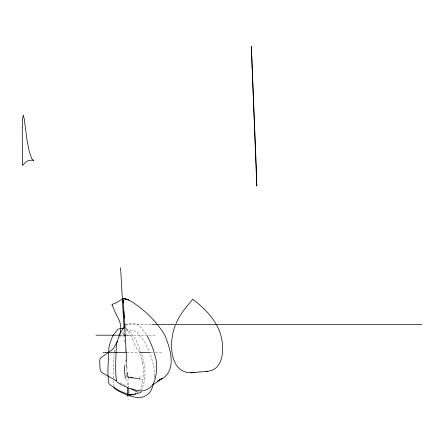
<?xml version="1.0" encoding="UTF-8"?>
<svg xmlns="http://www.w3.org/2000/svg" width="444" height="444" viewBox="0 0 444 444"><rect width="100%" height="100%" fill="white"/><g stroke="black" fill="none" stroke-linecap="round" stroke-linejoin="round"><path stroke-width="0.33" stroke-dasharray="2.22 1.67" d="M128.716 386.835L128.721 386.274M128.754 384.826L128.738 381.402M154.395 376.096L154.135 379.032M143.246 376.64L143.662 373.071A17.444 17.322 -18.5 0 0 143.706 372.039L143.062 365.068M142.485 381.019L141.12 387.185L139.81 390.232M119.919 336.652L123.315 332.206A5.317 5.295 -35.6 0 1 124.165 331.618L124.448 331.468M119.392 337.351L119.647 337.018M126.041 330.858L127.706 330.486A26.967 26.845 -35.6 0 1 129.837 330.208C133.294 329.442 136.53 331.302 138.511 334.06A93.751 93.323 -35.6 0 1 140.304 336.136L143.623 340.454A37.435 37.263 -35.6 0 1 145.399 343.284L148.812 350.582A138.123 137.501 -35.6 0 1 149.273 351.737M125.474 324.669L151.781 324.669M120.402 335.198L123.415 335.198M129.587 335.198L154.967 335.198M127.112 352.542L141.331 352.542M150.771 352.542L153.341 352.542M155.411 352.542L162.426 352.542M199.284 371.129L200.377 371.195M125.269 328.51L125.708 328.582M138.245 378.582L142.94 379.953L140.787 379.115M138.195 378.355L141.525 379.381M126.124 328.677L126.895 328.926A5.961 5.067 76.3 0 1 127.966 329.531L131.097 332.967A93.978 79.914 76.3 0 1 132.689 335.153L135.636 339.666A36.436 30.98 76.3 0 1 137.202 342.59L140.199 350.011A130.175 110.695 76.3 0 1 142.124 355.899L144.461 365.268A24.531 20.857 76.3 0 1 144.694 367.188L144.988 373.532A22.416 19.059 76.3 0 1 144.949 375.352L144.167 381.712A29.631 25.197 76.3 0 1 143.073 385.914L141.836 388.827A13.181 11.205 76.3 0 1 141.114 390.004M120.002 382.684L125.835 385.825M125.996 328.66L127.65 330.597L133.017 339.011M138.528 349.833L142.08 360.423A52.004 51.959 66.4 0 1 142.452 361.982M113.93 386.447L113.592 380.58M125.419 323.154L125.791 326.029M128.616 379.093L128.638 379.487M124.07 329.337L124.309 333.488M124.659 339.721L124.892 343.872M125.202 349.406L125.358 352.175M125.791 359.79L125.985 363.253M126.296 368.786L126.612 374.325M126.651 375.019L127.273 386.091M113.542 378.072L113.991 353.951A44.35 44.15 -35.6 0 1 114.03 353.435M128.649 399.289A42.091 0.483 89.5 0 1 128.66 399.889M127.411 368.509A49.833 1.648 81.7 0 1 127.206 367.327M140.138 376.523A43.823 22.2 -86.4 0 1 139.649 379.465M144.117 376.956A49.778 29.554 -88.3 0 1 143.95 378.044M125.524 326.074A23.588 21.012 -35.2 0 1 125.558 328.593M142.568 363.07A34.76 34.538 84.8 0 1 142.924 365.09M142.474 361.977A39.083 38.978 71 0 1 142.713 363.042M134.377 343.823A51.049 37.046 72.5 0 1 137.329 350.383M132.373 339.527A49.295 42.957 78.9 0 1 134.715 343.528M125.569 325.496A5.317 5.295 -35.6 0 1 126.412 324.903L126.99 324.614A9.313 9.274 -35.6 0 1 127.939 324.253L129.959 323.776A26.967 26.845 -35.6 0 1 132.084 323.493C135.548 322.727 138.783 324.586 140.765 327.35A93.751 93.323 -35.6 0 1 142.557 329.42L145.876 333.738A37.435 37.263 -35.6 0 1 146.498 334.671M154.395 376.096A24.414 24.309 -35.6 0 0 154.412 374.22L154.013 367.737A26.601 26.485 -35.6 0 0 153.724 365.789L151.021 356.421A138.123 137.501 -35.6 0 0 150.172 354.09M114.169 352.075A24.337 24.226 -35.6 0 1 114.791 348.59"/><path stroke-width="0.67" d="M120.191 332.628C121.845 326.595 119.963 320.757 116.761 315.606A180.247 180.247 0 0 1 112.876 306.749L112.116 304.845M119.958 334.315L120.08 333.483M175.402 325.147C169.025 339.693 168.481 372.599 190.792 372.788L207.925 371.24C222.477 369.58 223.865 352.048 221.978 340.631C219.369 323.176 206.41 309.734 192.979 299.384M176.079 323.576C179.776 314.402 186.402 306.932 192.641 299.417M117.488 341.292L113.742 347.968A14.402 14.402 0 0 1 112.11 349.811L100.216 358.236L99.695 360.922L100 368.703L100.683 371.04L102.148 372.76L116.389 380.763L116.761 381.485A2.586 2.575 -35.6 0 0 117.166 382.029L118.631 383.105A31.652 31.507 -35.6 0 0 121.634 384.77L128.582 388.045A14.835 14.769 -35.6 0 0 129.925 388.528L132.129 389.111A62.943 62.66 -35.6 0 1 133.505 389.46L138.522 390.798M124.992 326.051L120.396 332.55L117.05 341.874A24.337 24.226 -35.6 0 0 116.417 345.36A44.35 44.15 -35.6 0 0 116.245 347.236C115.973 358.375 114.99 369.686 116.445 380.747M153.43 384.449L162.271 378.194L157.476 381.324L159.329 380.186L159.052 380.364C177.977 372.244 170.663 348.818 164.43 334.482C156.971 322.322 146.703 312.077 135.07 303.896C131.668 301.581 128.027 298.873 123.759 298.623M123.088 298.501L117.127 302.336A22.067 22.067 0 0 1 115.429 303.091L113.192 303.929A2.808 2.808 0 0 0 111.866 305.084M137.801 393.095L137.379 393.34A19.303 16.417 76.3 0 1 135.648 394.139L134.832 394.416A11.883 10.107 76.3 0 1 133.455 394.705L131.879 394.816A27.883 23.71 76.3 0 1 131.208 394.838L130.869 394.866M141.703 391.869L138.262 393.345M135.07 393.828L135.376 393.695M133.805 394.266L131.152 394.821A12.549 10.673 76.3 0 1 128.36 394.466L120.635 391.408A16.25 13.819 76.3 0 1 119.43 390.809L113.198 386.963A33.866 28.799 76.3 0 1 110.512 385.053L109.202 383.866A2.559 2.176 76.3 0 1 108.841 383.3C106.976 372.377 108.586 361.005 108.758 349.95A40.776 34.676 76.3 0 1 108.93 348.14A22.489 19.125 76.3 0 1 109.535 344.81L110.301 342.33A107.603 91.497 76.3 0 1 111.033 340.148L112.904 335.631L117.41 329.703A5.6 4.762 76.3 0 1 118.182 329.209L118.703 328.987A10.184 8.658 76.3 0 1 119.564 328.726L121.39 328.455A30.098 25.597 76.3 0 1 123.31 328.382L123.815 328.394M192.535 372.605L194.283 372.294M130.752 394.883L129.77 395.082M190.853 372.782L192.613 372.594M206.11 371.378L207.87 371.245M151.781 324.669L421.8 324.669M95.976 335.198L119.985 335.198M124.015 335.198L125.48 335.198M126.401 335.198L128.738 335.198M103.075 352.542L126.102 352.542M140.138 352.542L150.405 352.542M137.557 378.438L129.737 377.567L132.362 377.628M130.636 377.594L131.585 377.655M123.715 298.618L124.553 298.679M123.865 298.657L128.832 300.044L124.736 298.701L125.613 298.873M131.38 388.833L137.512 392.169M122.783 298.757L122.749 298.695A14.136 0.821 -89.3 0 1 122.805 298.718L123.116 300.738M128.527 378.022A8.88 0.5 -87.4 0 0 128.488 377.844L128.061 377.239M122.805 298.812L122.977 299.639M114.008 386.818L114.513 388.2A2.586 2.575 -35.6 0 0 114.918 388.739L116.378 389.821A31.652 31.507 -35.6 0 0 119.381 391.486L126.335 394.76A14.835 14.769 -35.6 0 0 127.672 395.243L129.876 395.82A62.943 62.66 -35.6 0 1 131.258 396.176L136.269 397.508A11.222 11.172 -35.6 0 0 139.671 397.569L141.913 397.23A10.773 10.723 -35.6 0 0 143.434 396.781L144.333 396.409A17.965 17.888 -35.6 0 0 146.243 395.399L147.158 394.794A13.192 13.131 -35.6 0 0 151.115 390.27L152.453 387.151A31.846 31.702 -35.6 0 0 153.341 384.016M127.933 376.662L127.389 372.405M124.553 318.076L124.203 315.429M123.005 299.833L123.266 302.336M123.138 300.949L124.098 314.408M123.288 302.586L123.327 303.091M123.87 311.627L126.74 362.498M120.596 267.738L123.993 327.955M127.35 387.473L127.861 396.47M128.754 388.378L128.838 393.612L129.47 395.01A6.993 2.142 -56.2 0 0 129.748 395.127M128.782 386.408A44.35 0.616 -88.8 0 1 128.793 386.619M128.455 377.833A8.181 0.444 -87.9 0 1 128.483 377.938M128.061 377.189A4.196 0.311 84.7 0 1 127.928 376.595M125.33 378.355A31.269 6.072 88.4 0 1 124.309 365.645M126.329 367.199A74.009 2.059 86.8 0 1 126.124 363.603M123.854 333.766A50.821 0.416 87.1 0 1 124.009 336.713M135.709 393.634A14.563 12.61 -58.3 0 1 135.398 393.773M138.517 390.825A11.222 11.172 -35.6 0 0 141.919 390.859L144.167 390.52A10.773 10.723 -35.6 0 0 145.688 390.071L146.581 389.699A17.965 17.888 -35.6 0 0 148.49 388.683L149.406 388.078A13.192 13.131 -35.6 0 0 153.363 383.561L154.706 380.436A31.846 31.702 -35.6 0 0 155.855 376.001L156.643 369.38A24.414 24.309 -35.6 0 0 156.665 367.51L156.26 361.022A26.601 26.485 -35.6 0 0 155.972 359.074L153.274 349.706A138.123 137.501 -35.6 0 0 151.06 343.867L147.652 336.569A37.435 37.263 -35.6 0 0 147.092 335.614M22.256 127.25L22.433 165.462L25.857 162.06A9.219 9.219 0 0 1 28.227 160.767L31.496 160.129L33.738 160.351L32.656 159.79L31.641 158.436L29.027 150.683L26.967 139.621L24.22 118.975L23.36 115.063L22.733 117.821L22.256 127.25M256.571 174.897L251.326 46.315L256.782 186.08L256.571 174.897M122.716 298.818A12.726 0.783 -86 0 0 122.699 298.768"/></g></svg>
